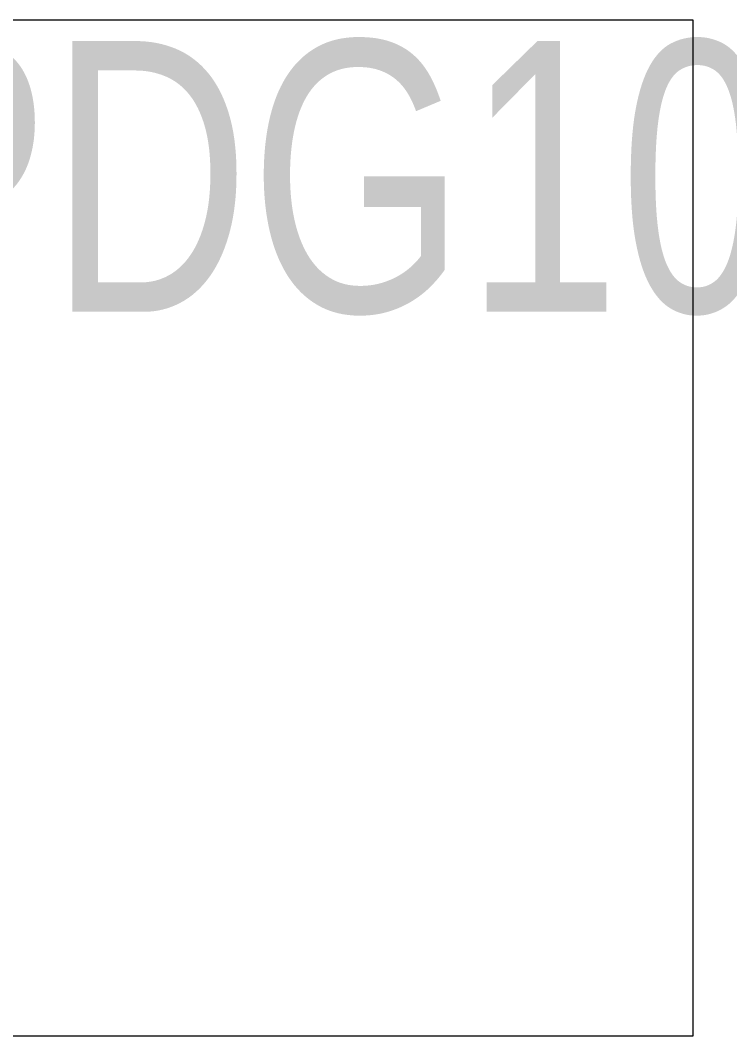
# Model space of a CAD drawing. Header units: millimetres. Extents: x 26027 to 581921, y 7230 to 233891.
# Drawn here: x 474431 to 474956, y 172060 to 172810 of the extents above; entities that cross this region are included whole.
import ezdxf

# ---------------------------------------------------------------- set-up
doc = ezdxf.new("R2010")
doc.units = ezdxf.units.MM
doc.header["$LTSCALE"] = 5
for name, color, linetype, lineweight in [('72_EGR_BASE_TEXT', 7, 'Continuous', 5), ('Medical Equipment and Furniture', 163, 'Continuous', 0), ('NEW Wall', 166, 'Continuous', 5)]:
    doc.layers.add(name, color=color, linetype=linetype, lineweight=lineweight)
doc.styles.add('X3G_ENTITY_2587EA', font='swisscl.ttf', dxfattribs={"height": 200})

# ---------------------------------------------------------------- blocks, each defined once
blk = doc.blocks.new('*X24')
at = {"color": 0}
for p, q in [((13, 1), (13, 1)), ((13, 1), (13, 1)), ((13, 1), (13, 1)), ((13, 1), (13, 1)), ((13, 1), (13, 1)), ((13, 1), (13, 1)), ((13, 1), (13, 1)), ((13, 1), (13, 1)), ((13, 1), (13, 1)), ((13, 1), (13, 1)), ((13, 1), (13, 1)), ((13, 1), (13, 1)), ((13, 1), (13, 1)), ((13, 1), (13, 1)), ((13, 1), (13, 1)), ((13, 1), (14, 1)), ((13, 1), (14, 1)), ((13, 1), (14, 1)), ((13, 1), (13, 1)), ((13, 1), (13, 1)), ((13, 1), (13, 1)), ((13, 1), (13, 1)), ((13, 1), (13, 1)), ((13, 1), (13, 1)), ((13, 1), (13, 1)), ((13, 1), (13, 1)), ((13, 1), (13, 1)), ((13, 1), (13, 1)), ((13, 1), (13, 1)), ((13, 1), (13, 1)), ((13, 1), (13, 1)), ((13, 1), (13, 1)), ((13, 1), (13, 1)), ((13, 1), (13, 1)), ((13, 1), (13, 1)), ((13, 1), (13, 1)), ((13, 1), (13, 1)), ((13, 1), (13, 1)), ((13, 1), (13, 1)), ((13, 1), (13, 1)), ((13, 1), (13, 1)), ((13, 1), (13, 1)), ((13, 1), (13, 1)), ((13, 1), (13, 1)), ((13, 1), (13, 1)), ((13, 1), (13, 1)), ((13, 1), (13, 1)), ((13, 1), (13, 1)), ((13, 1), (13, 1)), ((13, 1), (13, 1)), ((13, 1), (13, 1)), ((13, 1), (13, 1)), ((13, 1), (13, 1)), ((13, 1), (13, 1)), ((13, 1), (13, 1)), ((13, 1), (13, 1)), ((13, 1), (13, 1)), ((13, 1), (13, 1)), ((13, 1), (13, 1)), ((13, 1), (13, 1)), ((13, 1), (13, 1)), ((13, 1), (13, 1)), ((13, 1), (13, 1)), ((13, 1), (13, 1)), ((13, 1), (13, 1)), ((13, 1), (13, 1)), ((13, 1), (13, 1)), ((13, 1), (13, 1)), ((13, 1), (13, 1)), ((13, 1), (13, 1)), ((13, 1), (13, 1)), ((13, 1), (13, 1)), ((13, 1), (13, 1)), ((13, 1), (13, 1)), ((13, 1), (13, 1)), ((13, 1), (13, 1)), ((13, 1), (13, 1)), ((13, 1), (13, 1)), ((13, 1), (13, 1)), ((13, 1), (13, 1)), ((13, 1), (13, 1)), ((13, 1), (13, 1)), ((13, 1), (13, 1)), ((13, 1), (13, 1)), ((13, 1), (13, 1)), ((13, 1), (13, 1)), ((13, 1), (13, 1)), ((13, 1), (13, 1)), ((13, 1), (13, 1)), ((13, 1), (13, 1)), ((13, 1), (13, 1)), ((13, 1), (13, 1)), ((13, 1), (13, 1)), ((13, 1), (13, 1)), ((13, 1), (13, 1)), ((13, 1), (13, 1)), ((13, 1), (13, 1)), ((13, 1), (13, 1)), ((13, 1), (13, 1)), ((13, 1), (13, 1)), ((13, 1), (13, 1)), ((13, 1), (13, 1)), ((13, 1), (13, 1)), ((13, 1), (13, 1)), ((13, 1), (13, 1)), ((13, 1), (13, 1)), ((13, 1), (13, 1)), ((13, 1), (13, 1)), ((13, 1), (13, 1)), ((13, 1), (13, 1)), ((13, 1), (13, 1)), ((13, 1), (13, 1)), ((13, 1), (13, 1)), ((13, 1), (13, 1)), ((13, 1), (13, 1)), ((13, 1), (13, 1)), ((13, 1), (13, 1)), ((13, 1), (13, 1)), ((13, 1), (13, 1)), ((13, 1), (13, 1)), ((13, 1), (13, 1)), ((13, 1), (13, 1)), ((13, 1), (13, 1)), ((13, 1), (14, 1)), ((13, 0), (13, 0)), ((13, 0), (13, 0)), ((13, 0), (13, 0)), ((13, 0), (13, 0)), ((13, 0), (13, 0)), ((13, 0), (13, 0)), ((13, 0), (13, 0)), ((13, 0), (13, 0)), ((13, 0), (13, 0)), ((13, 0), (13, 0)), ((13, 0), (13, 0)), ((13, 0), (13, 0)), ((13, 0), (13, 0)), ((13, 0), (13, 0)), ((13, 0), (13, 0)), ((13, 0), (13, 0)), ((13, 0), (13, 0)), ((13, 0), (13, 0)), ((13, 0), (13, 0)), ((13, 0), (13, 0)), ((13, 0), (13, 0)), ((13, 0), (13, 0)), ((13, 0), (13, 0)), ((13, 0), (13, 0)), ((13, 0), (13, 0)), ((13, 0), (13, 0)), ((13, 0), (13, 0)), ((13, 0), (13, 0)), ((13, 0), (13, 0)), ((13, 0), (13, 0)), ((13, 0), (13, 0)), ((13, 0), (13, 0)), ((13, 0), (13, 0)), ((13, 0), (13, 0)), ((13, 0), (13, 0)), ((13, 0), (13, 0)), ((13, 0), (13, 0)), ((13, 0), (13, 0)), ((13, 0), (13, 0)), ((13, 0), (13, 0)), ((13, 0), (13, 0)), ((13, 0), (13, 0)), ((13, 0), (13, 0)), ((13, 0), (13, 0)), ((13, 0), (13, 0)), ((13, 0), (13, 0)), ((13, 0), (13, 0)), ((13, 0), (13, 0)), ((13, 0), (14, 0)), ((13, 0), (14, 0)), ((13, 0), (13, 0)), ((13, 0), (14, 0)), ((14, 1), (14, 1)), ((14, 1), (14, 1)), ((14, 1), (14, 1)), ((14, 1), (14, 1)), ((14, 1), (14, 1)), ((14, 1), (14, 1)), ((14, 1), (14, 1)), ((14, 1), (14, 1)), ((14, 1), (14, 1)), ((14, 1), (14, 1)), ((14, 1), (14, 1)), ((14, 1), (14, 1)), ((14, 1), (14, 1)), ((14, 1), (14, 1)), ((14, 1), (14, 1)), ((14, 1), (14, 1)), ((14, 1), (14, 1)), ((14, 1), (14, 1)), ((14, 1), (14, 1)), ((14, 1), (14, 1)), ((14, 1), (14, 1)), ((14, 1), (14, 1)), ((14, 1), (14, 1)), ((14, 1), (14, 1)), ((14, 1), (14, 1)), ((14, 1), (14, 1)), ((14, 1), (14, 1)), ((14, 1), (14, 1)), ((14, 1), (14, 1)), ((14, 1), (14, 1)), ((14, 1), (14, 1)), ((14, 1), (14, 1)), ((14, 1), (14, 1)), ((14, 1), (14, 1)), ((14, 1), (14, 1)), ((14, 1), (14, 1)), ((14, 1), (14, 1)), ((14, 1), (14, 1)), ((14, 1), (14, 1)), ((14, 1), (14, 1)), ((14, 1), (14, 1)), ((14, 1), (14, 1)), ((14, 1), (14, 1)), ((14, 1), (14, 1)), ((14, 1), (14, 1)), ((14, 1), (14, 1)), ((14, 1), (14, 1)), ((14, 1), (14, 1)), ((14, 1), (14, 1)), ((14, 1), (14, 1)), ((14, 1), (14, 1)), ((14, 1), (14, 1)), ((14, 1), (14, 1)), ((14, 1), (14, 1)), ((14, 1), (14, 1)), ((14, 1), (14, 1)), ((14, 1), (14, 1)), ((14, 1), (14, 1)), ((14, 1), (14, 1)), ((14, 1), (14, 1)), ((14, 1), (14, 1)), ((14, 1), (14, 1)), ((14, 1), (14, 1)), ((14, 1), (14, 1)), ((14, 1), (14, 1)), ((14, 1), (14, 1)), ((14, 1), (14, 1)), ((14, 1), (14, 1)), ((14, 1), (14, 1)), ((14, 1), (14, 1)), ((14, 1), (14, 1)), ((14, 1), (14, 1)), ((14, 1), (14, 1)), ((14, 1), (14, 1)), ((14, 1), (14, 1)), ((14, 1), (14, 1)), ((14, 1), (14, 1)), ((14, 1), (14, 1)), ((14, 1), (14, 1)), ((14, 1), (14, 1)), ((14, 1), (14, 1)), ((14, 1), (14, 1)), ((14, 1), (14, 1)), ((14, 1), (14, 1)), ((14, 1), (14, 1)), ((14, 1), (14, 1)), ((14, 1), (14, 1)), ((14, 1), (14, 1)), ((14, 1), (14, 1)), ((14, 1), (14, 1)), ((14, 1), (14, 1)), ((14, 1), (14, 1)), ((14, 1), (14, 1)), ((14, 1), (14, 1)), ((14, 0), (14, 0)), ((14, 0), (14, 0)), ((14, 0), (14, 0)), ((14, 0), (14, 0)), ((14, 0), (14, 0)), ((14, 0), (14, 0)), ((14, 0), (14, 0)), ((14, 0), (14, 0)), ((14, 0), (14, 0)), ((14, 0), (14, 0)), ((14, 0), (14, 0)), ((14, 0), (14, 0)), ((14, 0), (14, 0)), ((14, 0), (14, 0)), ((14, 0), (14, 0)), ((14, 0), (14, 0)), ((14, 0), (14, 0)), ((14, 0), (14, 0)), ((14, 0), (14, 0)), ((14, 0), (14, 0)), ((14, 0), (14, 0)), ((14, 0), (14, 0)), ((14, 0), (14, 0)), ((14, 0), (14, 0)), ((14, 0), (14, 0)), ((14, 0), (14, 0)), ((14, 0), (14, 0)), ((14, 0), (14, 0)), ((14, 0), (14, 0)), ((14, 0), (14, 0)), ((14, 0), (14, 0)), ((14, 0), (14, 0)), ((14, 0), (14, 0)), ((14, 0), (14, 0)), ((14, 0), (14, 0)), ((14, 0), (14, 0)), ((14, 0), (14, 0)), ((14, 0), (14, 0)), ((14, 0), (14, 0)), ((14, 0), (14, 0)), ((14, 0), (14, 0)), ((14, 0), (14, 0)), ((14, 0), (14, 0)), ((14, 0), (14, 0)), ((14, 0), (14, 0)), ((14, 0), (14, 0)), ((14, 0), (14, 0)), ((14, 0), (14, 0)), ((13, 0), (13, 0)), ((13, 0), (14, 0)), ((13, 0), (13, 0)), ((13, 0), (14, 0)), ((13, 0), (13, 0)), ((13, 0), (14, 0)), ((13, 0), (13, 0)), ((13, 0), (13, 0)), ((13, 0), (13, 0)), ((13, 0), (13, 0)), ((13, 0), (14, 0)), ((13, 0), (13, 0)), ((13, 0), (14, 0)), ((13, 0), (13, 0)), ((13, 0), (14, 0)), ((13, 0), (13, 0)), ((13, 0), (14, 0)), ((13, 0), (13, 0)), ((13, 0), (14, 0)), ((13, 0), (13, 0)), ((13, 0), (14, 0)), ((13, 0), (13, 0)), ((13, 0), (14, 0)), ((13, 0), (13, 0)), ((13, 0), (13, 0)), ((13, 0), (13, 0)), ((13, 0), (14, 0)), ((13, 0), (13, 0)), ((13, 0), (14, 0)), ((13, 0), (13, 0)), ((13, 0), (14, 0)), ((13, 0), (13, 0)), ((13, 0), (14, 0)), ((13, 0), (13, 0)), ((13, 0), (13, 0)), ((13, 0), (13, 0)), ((13, 0), (13, 0)), ((13, 0), (13, 0)), ((13, 0), (13, 0)), ((13, 0), (13, 0)), ((13, 0), (13, 0)), ((13, 0), (13, 0)), ((13, 0), (13, 0)), ((13, 0), (13, 0)), ((13, 0), (13, 0)), ((13, 0), (13, 0)), ((13, 0), (13, 0)), ((13, 0), (13, 0)), ((13, 0), (13, 0)), ((13, 0), (13, 0)), ((13, 0), (13, 0)), ((13, 0), (13, 0)), ((13, 0), (13, 0)), ((13, 0), (13, 0)), ((13, 0), (13, 0)), ((13, 0), (13, 0)), ((13, 0), (13, 0)), ((13, 0), (13, 0)), ((13, 0), (13, 0)), ((13, 0), (13, 0)), ((13, 0), (13, 0)), ((13, 0), (13, 0)), ((13, 0), (13, 0)), ((13, 0), (13, 0)), ((13, -1), (13, -1)), ((13, -1), (13, -1)), ((13, -1), (13, -1)), ((13, -1), (13, -1)), ((13, -1), (13, -1)), ((13, -1), (14, -1)), ((13, -1), (13, -1)), ((14, 0), (14, 0)), ((14, 0), (14, 0)), ((14, 0), (14, 0)), ((14, 0), (14, 0)), ((14, 0), (14, 0)), ((14, 0), (14, 0)), ((14, 0), (14, 0)), ((14, 0), (14, 0)), ((14, 0), (14, 0)), ((14, 0), (14, 0)), ((14, 0), (14, 0)), ((14, 0), (14, 0)), ((14, 0), (14, 0)), ((14, 0), (14, 0)), ((14, 0), (14, 0)), ((13, 0), (14, 0)), ((14, 0), (14, 0)), ((14, 0), (14, 0)), ((14, 0), (14, 0)), ((14, 0), (14, 0)), ((14, 0), (14, 0)), ((14, 0), (14, 0)), ((14, 0), (14, 0)), ((14, 0), (14, 0)), ((14, 0), (14, 0)), ((14, 0), (14, 0)), ((14, 0), (14, 0)), ((14, 0), (14, 0)), ((14, 0), (14, 0)), ((14, 0), (14, 0)), ((14, 0), (14, 0)), ((14, 0), (14, 0)), ((14, 0), (14, 0)), ((14, 0), (14, 0)), ((14, 0), (14, 0)), ((14, 0), (14, 0)), ((14, 0), (14, 0)), ((14, 0), (14, 0)), ((14, 0), (14, 0)), ((14, 0), (14, 0)), ((14, 0), (14, 0)), ((14, 0), (14, 0)), ((14, 0), (14, 0)), ((14, 0), (14, 0)), ((14, 0), (14, 0)), ((14, 0), (14, 0)), ((14, 0), (14, 0)), ((14, 0), (14, 0)), ((14, 0), (14, 0)), ((14, 0), (14, 0)), ((14, -1), (14, -1)), ((14, -1), (14, -1)), ((14, -1), (14, -1)), ((14, -1), (14, -1)), ((14, -1), (14, -1))]:
    blk.add_line(p, q, dxfattribs=at)
blk = doc.blocks.new('*X23')
at = {"color": 0}
for p, q in [((5, 3), (5, 3)), ((5, 3), (5, 3)), ((5, 3), (5, 3)), ((5, 3), (5, 3)), ((5, 3), (5, 3)), ((5, 3), (5, 3)), ((5, 3), (5, 3)), ((5, 3), (5, 3)), ((5, 3), (5, 3)), ((5, 3), (5, 3)), ((5, 3), (5, 3)), ((5, 3), (5, 3)), ((5, 3), (5, 3)), ((5, 3), (5, 3)), ((5, 3), (5, 3)), ((5, 3), (5, 3)), ((5, 3), (5, 3)), ((5, 3), (5, 3)), ((5, 3), (5, 3)), ((5, 3), (5, 3)), ((5, 3), (5, 3)), ((5, 3), (5, 3)), ((5, 3), (5, 3)), ((5, 3), (5, 3)), ((5, 3), (5, 3)), ((5, 3), (5, 3)), ((5, 3), (5, 3)), ((5, 3), (5, 3)), ((5, 3), (5, 3)), ((5, 3), (5, 3)), ((5, 3), (5, 3)), ((5, 3), (5, 3)), ((5, 3), (5, 3)), ((5, 3), (5, 3)), ((5, 3), (5, 3)), ((5, 3), (5, 3)), ((5, 3), (5, 3)), ((5, 3), (5, 3)), ((5, 3), (5, 3)), ((5, 3), (5, 3)), ((5, 3), (5, 3)), ((5, 3), (5, 3)), ((5, 3), (5, 3)), ((5, 3), (5, 3)), ((5, 3), (5, 3)), ((5, 3), (5, 3)), ((5, 3), (5, 3)), ((5, 3), (5, 3)), ((5, 3), (5, 3)), ((5, 3), (5, 3)), ((5, 3), (5, 3)), ((5, 3), (5, 3)), ((5, 3), (5, 3)), ((5, 3), (5, 3)), ((5, 3), (5, 3)), ((5, 3), (5, 3)), ((5, 3), (5, 3)), ((5, 3), (5, 3)), ((5, 3), (5, 3)), ((5, 3), (5, 3)), ((5, 3), (5, 3)), ((5, 3), (5, 3)), ((5, 3), (5, 3)), ((5, 3), (5, 3)), ((5, 3), (5, 3)), ((5, 3), (5, 3)), ((6, 3), (5, 3)), ((5, 3), (5, 3)), ((6, 3), (5, 3)), ((5, 3), (5, 3)), ((6, 3), (5, 3)), ((5, 3), (5, 3)), ((6, 3), (5, 3)), ((5, 3), (5, 3)), ((5, 3), (5, 3)), ((5, 3), (5, 3)), ((5, 3), (5, 3)), ((5, 3), (5, 3)), ((5, 3), (5, 3)), ((5, 3), (5, 3)), ((5, 3), (5, 3)), ((5, 3), (5, 3)), ((5, 3), (5, 3)), ((5, 3), (5, 3)), ((5, 3), (5, 3)), ((5, 3), (5, 3)), ((5, 3), (5, 3)), ((5, 3), (5, 3)), ((5, 3), (5, 3)), ((5, 3), (5, 3)), ((5, 3), (5, 3)), ((5, 3), (5, 3)), ((5, 3), (5, 3)), ((5, 3), (5, 3)), ((5, 3), (5, 3)), ((5, 3), (5, 3)), ((6, 3), (6, 3)), ((6, 3), (6, 3)), ((6, 3), (6, 3)), ((6, 3), (6, 3)), ((6, 3), (6, 3)), ((6, 3), (6, 3)), ((6, 3), (6, 3)), ((6, 3), (6, 3)), ((6, 3), (6, 3)), ((6, 3), (6, 3)), ((6, 3), (6, 3)), ((6, 3), (6, 3)), ((6, 3), (6, 3)), ((6, 3), (6, 3)), ((6, 3), (6, 3)), ((6, 3), (6, 3)), ((6, 3), (6, 3)), ((6, 3), (6, 3)), ((6, 3), (6, 3)), ((6, 3), (6, 3)), ((6, 3), (6, 3)), ((6, 3), (6, 3)), ((6, 3), (6, 3)), ((6, 3), (6, 3)), ((6, 3), (6, 3)), ((6, 3), (6, 3)), ((6, 3), (6, 3)), ((6, 3), (6, 3)), ((6, 3), (6, 3)), ((6, 3), (6, 3)), ((6, 3), (6, 3)), ((6, 3), (6, 3)), ((6, 3), (6, 3)), ((6, 3), (6, 3)), ((6, 3), (6, 3)), ((6, 3), (6, 3)), ((6, 3), (6, 3)), ((6, 3), (6, 3)), ((6, 3), (6, 3)), ((6, 3), (6, 3)), ((6, 3), (6, 3)), ((6, 3), (6, 3)), ((6, 3), (6, 3)), ((6, 3), (6, 3)), ((6, 3), (6, 3)), ((6, 3), (6, 3)), ((6, 3), (6, 3)), ((6, 3), (6, 3)), ((6, 3), (6, 3)), ((6, 3), (6, 3)), ((6, 3), (6, 3)), ((6, 3), (6, 3)), ((6, 3), (6, 3)), ((6, 3), (6, 3)), ((6, 3), (6, 3)), ((6, 3), (6, 3)), ((6, 3), (6, 3)), ((6, 3), (6, 3)), ((6, 3), (6, 3)), ((6, 3), (6, 3)), ((6, 3), (6, 3)), ((6, 3), (6, 3)), ((6, 3), (6, 3)), ((6, 3), (6, 3)), ((6, 3), (6, 3)), ((6, 3), (6, 3)), ((6, 3), (6, 3)), ((6, 3), (6, 3)), ((6, 3), (6, 3)), ((6, 3), (6, 3)), ((6, 3), (6, 3)), ((6, 3), (6, 3)), ((6, 3), (6, 3)), ((6, 3), (6, 3)), ((6, 3), (6, 3)), ((6, 3), (6, 3)), ((6, 3), (6, 3)), ((6, 3), (6, 3)), ((6, 3), (6, 3)), ((6, 3), (6, 3)), ((6, 3), (6, 3)), ((6, 3), (6, 3)), ((6, 3), (6, 3)), ((6, 3), (6, 3)), ((6, 3), (6, 3)), ((6, 3), (6, 3)), ((6, 3), (6, 3)), ((6, 3), (6, 3)), ((6, 3), (6, 3)), ((6, 3), (6, 3)), ((6, 3), (6, 3)), ((6, 3), (6, 3)), ((6, 3), (6, 3)), ((6, 3), (6, 3)), ((6, 3), (6, 3)), ((6, 3), (6, 3)), ((6, 3), (6, 3)), ((6, 3), (6, 3)), ((6, 3), (6, 3)), ((6, 3), (6, 3)), ((6, 3), (6, 3)), ((6, 3), (6, 3)), ((6, 3), (6, 3)), ((6, 3), (6, 3)), ((6, 3), (6, 3)), ((6, 3), (6, 3)), ((6, 3), (6, 3)), ((6, 3), (6, 3)), ((6, 3), (6, 3)), ((6, 3), (6, 3)), ((6, 3), (6, 3)), ((6, 3), (6, 3)), ((6, 3), (6, 3)), ((6, 3), (6, 3)), ((6, 3), (6, 3)), ((6, 3), (6, 3)), ((6, 3), (6, 3)), ((6, 3), (6, 3)), ((6, 3), (6, 3)), ((6, 3), (6, 3)), ((6, 3), (6, 3)), ((6, 3), (6, 3)), ((6, 3), (6, 3)), ((6, 3), (6, 3)), ((6, 3), (6, 3)), ((6, 3), (6, 3)), ((6, 3), (6, 3)), ((6, 3), (6, 3)), ((6, 3), (6, 3)), ((6, 3), (6, 3)), ((6, 3), (6, 3)), ((6, 3), (6, 3)), ((6, 3), (6, 3)), ((6, 3), (6, 3)), ((6, 3), (6, 3)), ((6, 3), (6, 3)), ((6, 3), (6, 3)), ((6, 3), (6, 3)), ((6, 3), (6, 3)), ((6, 3), (6, 3)), ((6, 3), (6, 3)), ((6, 3), (6, 3)), ((6, 3), (6, 3)), ((6, 3), (6, 3)), ((6, 3), (6, 3)), ((6, 3), (6, 3)), ((6, 3), (6, 3)), ((6, 3), (6, 3)), ((6, 3), (6, 3)), ((6, 3), (6, 3)), ((6, 3), (6, 3)), ((6, 3), (6, 3)), ((6, 3), (6, 3)), ((6, 3), (6, 3)), ((6, 3), (6, 3)), ((6, 3), (6, 3)), ((6, 3), (6, 3)), ((6, 3), (6, 3)), ((6, 3), (6, 3)), ((6, 3), (6, 3)), ((6, 3), (6, 3)), ((6, 3), (6, 3)), ((6, 3), (6, 3)), ((6, 3), (6, 3)), ((6, 3), (6, 3)), ((6, 3), (6, 3)), ((6, 3), (6, 3)), ((6, 3), (6, 3)), ((6, 3), (6, 3)), ((6, 3), (6, 3)), ((6, 3), (6, 3)), ((6, 3), (6, 3)), ((6, 3), (6, 3)), ((6, 3), (6, 3)), ((6, 3), (6, 3)), ((6, 3), (6, 3)), ((6, 3), (6, 3)), ((6, 3), (6, 3)), ((6, 3), (6, 3)), ((6, 3), (6, 3)), ((6, 3), (6, 3)), ((6, 3), (6, 3)), ((6, 3), (6, 3)), ((6, 3), (6, 3)), ((6, 3), (6, 3)), ((6, 3), (6, 3)), ((6, 3), (6, 3)), ((6, 3), (6, 3)), ((6, 3), (6, 3)), ((6, 3), (6, 3)), ((6, 3), (6, 3)), ((6, 3), (6, 3)), ((6, 3), (6, 3)), ((6, 3), (6, 3)), ((6, 3), (6, 3)), ((6, 3), (6, 3)), ((6, 3), (6, 3)), ((6, 3), (6, 3)), ((6, 3), (6, 3)), ((6, 3), (6, 3)), ((6, 3), (6, 3)), ((6, 3), (6, 3)), ((6, 3), (6, 3)), ((6, 3), (6, 3)), ((6, 3), (5, 3)), ((6, 3), (5, 3)), ((6, 3), (5, 3)), ((6, 3), (5, 3)), ((6, 3), (5, 3)), ((6, 3), (6, 3)), ((6, 3), (6, 3)), ((6, 3), (6, 3)), ((6, 3), (6, 3)), ((6, 3), (6, 3)), ((6, 3), (6, 3)), ((6, 3), (6, 3)), ((6, 3), (6, 3)), ((6, 3), (6, 3)), ((6, 3), (6, 3)), ((6, 3), (6, 3)), ((6, 3), (6, 3)), ((6, 3), (6, 3)), ((6, 3), (6, 3)), ((6, 3), (6, 3)), ((6, 3), (6, 3)), ((6, 3), (6, 3)), ((6, 3), (6, 3)), ((6, 3), (6, 3)), ((6, 3), (6, 3)), ((6, 3), (6, 3)), ((6, 3), (6, 3)), ((6, 3), (6, 3)), ((6, 3), (6, 3)), ((6, 3), (6, 3)), ((6, 3), (6, 3)), ((6, 3), (6, 3)), ((6, 3), (6, 3)), ((6, 3), (6, 3)), ((6, 3), (6, 3)), ((6, 3), (6, 3)), ((6, 3), (6, 3)), ((6, 3), (6, 3)), ((6, 3), (6, 3)), ((6, 3), (6, 3)), ((6, 3), (6, 3)), ((6, 3), (6, 3)), ((6, 3), (6, 3)), ((6, 3), (6, 3)), ((6, 3), (6, 3)), ((6, 3), (6, 3)), ((6, 3), (6, 3)), ((6, 3), (6, 3)), ((6, 3), (6, 3)), ((6, 3), (6, 3)), ((6, 3), (6, 3)), ((6, 3), (6, 3)), ((6, 3), (6, 3)), ((6, 3), (6, 3)), ((6, 3), (6, 3)), ((6, 3), (6, 3)), ((6, 3), (6, 3)), ((6, 3), (6, 3)), ((6, 3), (6, 3)), ((6, 3), (6, 3)), ((6, 3), (6, 3)), ((6, 3), (6, 3)), ((6, 3), (6, 3)), ((6, 3), (6, 3)), ((6, 3), (6, 3)), ((6, 3), (6, 3)), ((6, 3), (6, 3)), ((6, 3), (6, 3)), ((6, 3), (6, 3)), ((6, 3), (6, 3)), ((6, 3), (6, 3)), ((6, 3), (6, 3)), ((6, 3), (6, 3)), ((6, 3), (6, 3)), ((6, 3), (6, 3)), ((6, 3), (6, 3)), ((6, 3), (6, 3)), ((6, 3), (6, 3)), ((6, 3), (6, 3)), ((6, 3), (6, 3)), ((6, 3), (6, 3)), ((6, 3), (6, 3)), ((6, 3), (6, 3)), ((6, 3), (6, 3)), ((6, 3), (6, 3)), ((6, 3), (6, 3)), ((6, 3), (6, 3)), ((6, 3), (6, 3)), ((6, 3), (6, 3)), ((6, 3), (6, 3)), ((6, 3), (6, 3)), ((6, 3), (6, 3)), ((6, 3), (6, 3)), ((6, 3), (6, 3)), ((6, 3), (6, 3)), ((6, 3), (6, 3)), ((6, 3), (6, 3)), ((6, 3), (6, 3)), ((6, 3), (6, 3)), ((6, 3), (6, 3)), ((6, 3), (6, 3)), ((6, 3), (6, 3)), ((6, 3), (6, 3)), ((6, 3), (6, 3)), ((6, 3), (6, 3)), ((6, 3), (6, 3)), ((6, 3), (6, 3)), ((6, 3), (6, 3)), ((6, 3), (6, 3)), ((6, 3), (6, 3)), ((6, 3), (6, 3)), ((6, 3), (6, 3)), ((6, 3), (6, 3)), ((6, 3), (6, 3)), ((6, 3), (6, 3)), ((6, 3), (6, 3)), ((6, 3), (6, 3)), ((6, 3), (6, 3)), ((6, 3), (6, 3)), ((6, 3), (6, 3)), ((6, 3), (6, 3)), ((6, 3), (6, 3)), ((6, 3), (6, 3)), ((6, 3), (6, 3)), ((6, 3), (6, 3)), ((6, 3), (6, 3)), ((6, 3), (6, 3)), ((6, 3), (6, 3)), ((6, 3), (6, 3)), ((6, 3), (6, 3)), ((6, 3), (6, 3)), ((6, 3), (6, 3)), ((6, 3), (6, 3)), ((6, 3), (6, 3)), ((6, 3), (6, 3)), ((6, 3), (6, 3)), ((6, 3), (6, 3)), ((6, 3), (6, 3)), ((6, 3), (6, 3)), ((6, 3), (6, 3)), ((6, 3), (6, 3)), ((6, 3), (6, 3)), ((6, 3), (6, 3)), ((6, 3), (6, 3)), ((6, 3), (6, 3)), ((6, 3), (6, 3)), ((6, 3), (6, 3)), ((6, 3), (6, 3)), ((6, 3), (6, 3)), ((6, 3), (6, 3)), ((6, 3), (6, 3)), ((6, 3), (6, 3)), ((6, 3), (6, 3)), ((6, 3), (6, 3)), ((6, 3), (6, 3)), ((6, 3), (6, 3)), ((6, 3), (6, 3)), ((6, 3), (6, 3)), ((6, 3), (6, 3)), ((6, 3), (6, 3)), ((6, 3), (6, 3)), ((6, 3), (6, 3)), ((6, 3), (6, 3)), ((6, 3), (6, 3)), ((6, 3), (6, 3)), ((6, 3), (6, 3)), ((6, 3), (6, 3)), ((6, 3), (6, 3)), ((6, 3), (6, 3)), ((6, 3), (6, 3)), ((6, 3), (6, 3)), ((6, 3), (6, 3)), ((6, 3), (6, 3)), ((6, 3), (6, 3)), ((6, 3), (6, 3)), ((6, 3), (6, 3)), ((6, 3), (6, 3)), ((6, 3), (6, 3)), ((6, 3), (6, 3)), ((6, 3), (6, 3)), ((6, 3), (6, 3)), ((6, 3), (6, 3)), ((6, 3), (6, 3)), ((6, 3), (6, 3)), ((6, 3), (6, 3)), ((6, 3), (6, 3)), ((6, 3), (6, 3)), ((6, 3), (6, 3)), ((6, 3), (6, 3)), ((6, 3), (6, 3)), ((6, 3), (6, 3)), ((6, 3), (6, 3)), ((6, 3), (6, 3)), ((6, 3), (6, 3)), ((6, 3), (6, 3)), ((6, 3), (6, 3)), ((6, 3), (6, 3)), ((6, 3), (6, 3)), ((6, 3), (6, 3)), ((6, 3), (6, 3)), ((6, 3), (6, 3)), ((6, 3), (6, 3)), ((6, 3), (6, 3)), ((6, 3), (6, 3)), ((6, 3), (6, 3)), ((6, 3), (6, 3)), ((6, 3), (6, 3)), ((6, 3), (6, 3)), ((6, 3), (6, 3)), ((6, 3), (6, 3)), ((6, 3), (6, 3)), ((6, 3), (6, 3)), ((6, 3), (6, 3)), ((6, 3), (6, 3)), ((6, 3), (6, 3)), ((6, 3), (6, 3)), ((6, 3), (6, 3)), ((6, 3), (6, 3)), ((6, 3), (6, 3)), ((6, 3), (6, 3)), ((6, 3), (6, 3)), ((6, 3), (6, 3)), ((6, 3), (6, 3)), ((6, 3), (6, 3)), ((6, 3), (6, 3)), ((6, 3), (6, 3)), ((6, 3), (6, 3)), ((6, 3), (6, 3)), ((6, 3), (6, 3)), ((6, 3), (6, 3)), ((6, 3), (6, 3)), ((6, 3), (6, 3)), ((6, 3), (6, 3)), ((6, 3), (6, 3)), ((6, 3), (6, 3)), ((6, 3), (6, 3)), ((6, 3), (6, 3)), ((6, 3), (6, 3)), ((6, 3), (6, 3)), ((6, 3), (6, 3)), ((6, 3), (6, 3)), ((6, 3), (6, 3)), ((6, 3), (6, 3)), ((6, 3), (6, 3)), ((6, 3), (6, 3)), ((6, 3), (6, 3)), ((6, 3), (6, 3)), ((6, 3), (6, 3)), ((6, 3), (6, 3)), ((6, 3), (6, 3)), ((6, 3), (6, 3)), ((6, 3), (6, 3)), ((6, 3), (6, 3)), ((6, 3), (6, 3)), ((6, 3), (6, 3)), ((6, 3), (6, 3)), ((6, 3), (6, 3)), ((6, 3), (6, 3)), ((6, 3), (6, 3)), ((6, 3), (6, 3)), ((6, 3), (6, 3)), ((6, 3), (6, 3)), ((6, 3), (6, 3)), ((6, 3), (6, 3)), ((6, 3), (6, 3)), ((6, 3), (6, 3)), ((6, 3), (6, 3)), ((6, 3), (6, 3)), ((6, 3), (6, 3)), ((6, 3), (6, 3)), ((6, 3), (6, 3)), ((6, 3), (6, 3)), ((6, 3), (6, 3)), ((6, 3), (6, 3)), ((6, 3), (6, 3)), ((6, 3), (6, 3)), ((6, 3), (6, 3)), ((6, 3), (6, 3)), ((6, 3), (6, 3)), ((6, 3), (6, 3)), ((6, 3), (6, 3)), ((6, 3), (6, 3)), ((6, 3), (6, 3)), ((6, 3), (6, 3)), ((6, 3), (6, 3)), ((6, 3), (6, 3)), ((6, 3), (6, 3)), ((6, 3), (6, 3)), ((6, 3), (6, 3)), ((6, 3), (6, 3)), ((6, 3), (6, 3)), ((6, 3), (6, 3)), ((6, 3), (6, 3)), ((6, 3), (6, 3)), ((6, 3), (6, 3)), ((6, 3), (6, 3)), ((6, 3), (6, 3)), ((6, 3), (6, 3)), ((6, 3), (6, 3)), ((6, 3), (6, 3)), ((6, 3), (6, 3)), ((6, 3), (6, 3)), ((6, 3), (6, 3)), ((6, 3), (6, 3)), ((6, 3), (6, 3)), ((6, 3), (6, 3)), ((6, 3), (6, 3)), ((6, 3), (6, 3)), ((6, 3), (6, 3)), ((6, 3), (6, 3)), ((6, 3), (6, 3)), ((6, 3), (6, 3)), ((6, 3), (6, 3)), ((6, 3), (6, 3)), ((6, 3), (6, 3)), ((6, 3), (6, 3)), ((6, 3), (6, 3)), ((6, 3), (6, 3)), ((6, 3), (6, 3)), ((6, 3), (6, 3)), ((6, 3), (6, 3)), ((6, 3), (6, 3))]:
    blk.add_line(p, q, dxfattribs=at)
blk = doc.blocks.new('GF21043-P')
at = {"color": 0}
for p, q in [((0.8, 0.75), (-0.8, 0.75)), ((0.8, 0), (0.8, 0.75)), ((-0.8, 0), (0.8, 0))]:
    blk.add_line(p, q, dxfattribs=at)
for points in [[(0.8, 0.75), (0.8, 0.75), (0.8, 0.75), (0.8, 0.75), (0.8, 0.75), (0.8, 0.75), (0.8, 0.75), (0.8, 0.75), (0.8, 0.75), (0.8, 0.75), (0.8, 0.75), (0.8, 0.75), (0.8, 0.75), (0.8, 0.75), (0.8, 0.75), (0.8, 0.75), (0.8, 0.75), (0.8, 0.75), (0.8, 0.75), (0.8, 0.75), (0.8, 0.75), (0.8, 0.75), (0.8, 0.75), (0.8, 0.75), (0.8, 0.75), (0.8, 0.75), (0.8, 0.75), (0.8, 0.75), (0.8, 0.75), (0.8, 0.75), (0.8, 0.75), (0.8, 0.75), (0.8, 0.75), (0.8, 0.75), (0.8, 0.75), (0.8, 0.75), (0.8, 0.75), (0.8, 0.75), (0.8, 0.75), (0.8, 0.75), (0.8, 0.75), (0.8, 0.75), (0.8, 0.75), (0.8, 0.75), (0.8, 0.75), (0.8, 0.75), (0.8, 0.75), (0.8, 0.75), (0.8, 0.75), (0.8, 0.75), (0.8, 0.75), (0.8, 0.75), (0.8, 0.75), (0.8, 0.75), (0.8, 0.75), (0.8, 0.75), (0.8, 0.75), (0.8, 0.75), (0.8, 0.75), (0.8, 0.75), (0.8, 0.75), (0.8, 0.75), (0.8, 0.75), (0.8, 0.75), (0.8, 0.75), (0.8, 0.75), (0.8, 0.75), (0.8, 0.75), (0.8, 0.75), (0.8, 0.75), (0.8, 0.75), (0.8, 0.75), (0.8, 0.75), (0.8, 0.75), (0.8, 0.75), (0.8, 0.75), (0.8, 0.75), (0.8, 0.75), (0.8, 0.75), (0.8, 0.75), (0.8, 0.75), (0.8, 0.75), (0.8, 0.75), (0.8, 0.75), (0.8, 0.75), (0.8, 0.75), (0.8, 0.75), (0.8, 0.75), (0.8, 0.75), (0.8, 0.75), (0.8, 0.75), (0.8, 0.75), (0.8, 0.75), (0.8, 0.75), (0.8, 0.75), (0.8, 0.75), (0.8, 0.75), (0.8, 0.75), (0.8, 0.75), (0.8, 0.75), (0.8, 0.75), (0.8, 0.75), (0.8, 0.75), (0.8, 0.75), (0.8, 0.75), (0.8, 0.75), (0.8, 0.75), (0.8, 0.75), (0.8, 0.75), (0.8, 0.75), (0.8, 0.75), (0.8, 0.75), (0.8, 0.75), (0.8, 0.75), (0.8, 0.75), (0.8, 0.75), (0.8, 0.75), (0.8, 0.75), (0.8, 0.75), (0.8, 0.75), (0.8, 0.75), (0.8, 0.75), (0.8, 0.75), (0.8, 0.75), (0.8, 0.75), (0.8, 0.75), (0.8, 0.75), (0.8, 0.75), (0.8, 0.75), (0.8, 0.75), (0.8, 0.75), (0.8, 0.75), (0.8, 0.75), (0.8, 0.75), (0.8, 0.75), (0.8, 0.75), (0.8, 0.75), (0.8, 0.75), (0.8, 0.75), (0.8, 0.75), (0.8, 0.75), (0.8, 0.75), (0.8, 0.75), (0.8, 0.75), (0.8, 0.75), (0.8, 0.75), (0.8, 0.75), (0.8, 0.75), (0.8, 0.75), (0.8, 0.75), (0.8, 0.75), (0.8, 0.75), (0.8, 0.75), (0.8, 0.75), (0.8, 0.75), (0.8, 0.75), (0.8, 0.75), (0.8, 0.75), (0.8, 0.75), (0.8, 0.75), (0.8, 0.75), (0.8, 0.75), (0.8, 0.75), (0.8, 0.75), (0.8, 0.75), (0.8, 0.75), (0.8, 0.75), (0.8, 0.75), (0.8, 0.75), (0.8, 0.75), (0.8, 0.75), (0.8, 0.75), (0.8, 0.75), (0.8, 0.75), (0.8, 0.75), (0.8, 0.75), (0.8, 0.75), (0.8, 0.75), (0.8, 0.75), (0.8, 0.75), (0.8, 0.75), (0.8, 0.75), (0.8, 0.75), (0.8, 0.75), (0.8, 0.75), (0.8, 0.75), (0.8, 0.75), (0.8, 0.75), (0.8, 0.75), (0.8, 0.75), (0.8, 0.75), (0.8, 0.75), (0.8, 0.75), (0.8, 0.75), (0.8, 0.75), (0.8, 0.75), (0.8, 0.75), (0.8, 0.75), (0.8, 0.75), (0.8, 0.75), (0.8, 0.75), (0.8, 0.75), (0.8, 0.75), (0.8, 0.75), (0.8, 0.75), (0.8, 0.75), (0.8, 0.75), (0.8, 0.75), (0.8, 0.75), (0.8, 0.75), (0.8, 0.75), (0.8, 0.75), (0.8, 0.75), (0.8, 0.75), (0.8, 0.75), (0.8, 0.75), (0.8, 0.75), (0.8, 0.75), (0.8, 0.75), (0.8, 0.75), (0.8, 0.75), (0.8, 0.75), (0.8, 0.75), (0.8, 0.75), (0.8, 0.75), (0.8, 0.75), (0.8, 0.75), (0.8, 0.75), (0.8, 0.75), (0.8, 0.75), (0.8, 0.75), (0.8, 0.75), (0.8, 0.75), (0.8, 0.75), (0.8, 0.75), (0.8, 0.75), (0.8, 0.75), (0.8, 0.75), (0.8, 0.75), (0.8, 0.75), (0.8, 0.75), (0.8, 0.75), (0.8, 0.75), (0.8, 0.75), (0.8, 0.75), (0.8, 0.75), (0.8, 0.75), (0.8, 0.75), (0.8, 0.75), (0.8, 0.75), (0.8, 0.75), (0.8, 0.75), (0.8, 0.75), (0.8, 0.75), (0.8, 0.75), (0.8, 0.75), (0.8, 0.75), (0.8, 0.75), (0.8, 0.75), (0.8, 0.75), (0.8, 0.75), (0.8, 0.75), (0.8, 0.75), (0.8, 0.75), (0.8, 0.75), (0.8, 0.75), (0.8, 0.75), (0.8, 0.75), (0.8, 0.75), (0.8, 0.75), (0.8, 0.75), (0.8, 0.75), (0.8, 0.75), (0.8, 0.75), (0.8, 0.75), (0.8, 0.75), (0.8, 0.75)], [(0.8, 0.75), (0.8, 0.75), (0.8, 0.75), (0.8, 0.75), (0.8, 0.75), (0.8, 0.75), (0.8, 0.75), (0.8, 0.75), (0.8, 0.75), (0.8, 0.75), (0.8, 0.75), (0.8, 0.75), (0.8, 0.75), (0.8, 0.75), (0.8, 0.75), (0.8, 0.75), (0.8, 0.75), (0.8, 0.75), (0.8, 0.75), (0.8, 0.75), (0.8, 0.75), (0.8, 0.75), (0.8, 0.75), (0.8, 0.75), (0.8, 0.75), (0.8, 0.75), (0.8, 0.75), (0.8, 0.75), (0.8, 0.75), (0.8, 0.75), (0.8, 0.75), (0.8, 0.75), (0.8, 0.75), (0.8, 0.75), (0.8, 0.75), (0.8, 0.75), (0.8, 0.75), (0.8, 0.75), (0.8, 0.75), (0.8, 0.75), (0.8, 0.75), (0.8, 0.75), (0.8, 0.75), (0.8, 0.75), (0.8, 0.75), (0.8, 0.75), (0.8, 0.75), (0.8, 0.75), (0.8, 0.75), (0.8, 0.75), (0.8, 0.75), (0.8, 0.75), (0.8, 0.75), (0.8, 0.75), (0.8, 0.75), (0.8, 0.75), (0.8, 0.75), (0.8, 0.75), (0.8, 0.75), (0.8, 0.75), (0.8, 0.75), (0.8, 0.75), (0.8, 0.75), (0.8, 0.75), (0.8, 0.75), (0.8, 0.75), (0.8, 0.75), (0.8, 0.75), (0.8, 0.75), (0.8, 0.75), (0.8, 0.75), (0.8, 0.75), (0.8, 0.75), (0.8, 0.75), (0.8, 0.75), (0.8, 0.75), (0.8, 0.75), (0.8, 0.75), (0.8, 0.75), (0.8, 0.75), (0.8, 0.75), (0.8, 0.75), (0.8, 0.75), (0.8, 0.75), (0.8, 0.75), (0.8, 0.75), (0.8, 0.75), (0.8, 0.75), (0.8, 0.75), (0.8, 0.75), (0.8, 0.75), (0.8, 0.75), (0.8, 0.75), (0.8, 0.75), (0.8, 0.75), (0.8, 0.75), (0.8, 0.75), (0.8, 0.75), (0.8, 0.75), (0.8, 0.75), (0.8, 0.75), (0.8, 0.75), (0.8, 0.75), (0.8, 0.75), (0.8, 0.75), (0.8, 0.75), (0.8, 0.75), (0.8, 0.75), (0.8, 0.75), (0.8, 0.75), (0.8, 0.75), (0.8, 0.75), (0.8, 0.75), (0.8, 0.75), (0.8, 0.75), (0.8, 0.75), (0.8, 0.75), (0.8, 0.75), (0.8, 0.75), (0.8, 0.75), (0.8, 0.75), (0.8, 0.75), (0.8, 0.75), (0.8, 0.75), (0.8, 0.75), (0.8, 0.75), (0.8, 0.75), (0.8, 0.75), (0.8, 0.75), (0.8, 0.75), (0.8, 0.75), (0.8, 0.75), (0.8, 0.75), (0.8, 0.75), (0.8, 0.75), (0.8, 0.75), (0.8, 0.75), (0.8, 0.75), (0.8, 0.75), (0.8, 0.75), (0.8, 0.75), (0.8, 0.75), (0.8, 0.75), (0.8, 0.75), (0.8, 0.75), (0.8, 0.75), (0.8, 0.75), (0.8, 0.75), (0.8, 0.75), (0.8, 0.75), (0.8, 0.75), (0.8, 0.75), (0.8, 0.75), (0.8, 0.75), (0.8, 0.75), (0.8, 0.75), (0.8, 0.75), (0.8, 0.75), (0.8, 0.75), (0.8, 0.75), (0.8, 0.75), (0.8, 0.75), (0.8, 0.75), (0.8, 0.75), (0.8, 0.75), (0.8, 0.75), (0.8, 0.75), (0.8, 0.75), (0.8, 0.75), (0.8, 0.75), (0.8, 0.75), (0.8, 0.75), (0.8, 0.75), (0.8, 0.75), (0.8, 0.75), (0.8, 0.75), (0.8, 0.75), (0.8, 0.75), (0.8, 0.75), (0.8, 0.75), (0.8, 0.75), (0.8, 0.75), (0.8, 0.75), (0.8, 0.75), (0.8, 0.75), (0.8, 0.75), (0.8, 0.75), (0.8, 0.75), (0.8, 0.75), (0.8, 0.75), (0.8, 0.75), (0.8, 0.75), (0.8, 0.75), (0.8, 0.75), (0.8, 0.75), (0.8, 0.75), (0.8, 0.75), (0.8, 0.75), (0.8, 0.75), (0.8, 0.75), (0.8, 0.75), (0.8, 0.75), (0.8, 0.75), (0.8, 0.75), (0.8, 0.75), (0.8, 0.75), (0.8, 0.75), (0.8, 0.75), (0.8, 0.75), (0.8, 0.75), (0.8, 0.75), (0.8, 0.75), (0.8, 0.75), (0.8, 0.75), (0.8, 0.75), (0.8, 0.75), (0.8, 0.75), (0.8, 0.75), (0.8, 0.75)], [(0.8, 0.75), (0.8, 0.75), (0.8, 0.75), (0.8, 0.75), (0.8, 0.75), (0.8, 0.75), (0.8, 0.75), (0.8, 0.75), (0.8, 0.75), (0.8, 0.75), (0.8, 0.75), (0.8, 0.75), (0.8, 0.75), (0.8, 0.75), (0.8, 0.75), (0.8, 0.75), (0.8, 0.75), (0.8, 0.75), (0.8, 0.75), (0.8, 0.75), (0.8, 0.75), (0.8, 0.75), (0.8, 0.75), (0.8, 0.75), (0.8, 0.75), (0.8, 0.75), (0.8, 0.75), (0.8, 0.75), (0.8, 0.75), (0.8, 0.75), (0.8, 0.75), (0.8, 0.75), (0.8, 0.75), (0.8, 0.75), (0.8, 0.75), (0.8, 0.75), (0.8, 0.75), (0.8, 0.75), (0.8, 0.75), (0.8, 0.75), (0.8, 0.75), (0.8, 0.75), (0.8, 0.75), (0.8, 0.75), (0.8, 0.75), (0.8, 0.75), (0.8, 0.75), (0.8, 0.75), (0.8, 0.75), (0.8, 0.75), (0.8, 0.75), (0.8, 0.75), (0.8, 0.75), (0.8, 0.75), (0.8, 0.75), (0.8, 0.75), (0.8, 0.75), (0.8, 0.75), (0.8, 0.75), (0.8, 0.75), (0.8, 0.75), (0.8, 0.75), (0.8, 0.75), (0.8, 0.75), (0.8, 0.75), (0.8, 0.75), (0.8, 0.75), (0.8, 0.75), (0.8, 0.75), (0.8, 0.75), (0.8, 0.75), (0.8, 0.75), (0.8, 0.75), (0.8, 0.75), (0.8, 0.75), (0.8, 0.75), (0.8, 0.75), (0.8, 0.75), (0.8, 0.75), (0.8, 0.75), (0.8, 0.75), (0.8, 0.75), (0.8, 0.75), (0.8, 0.75), (0.8, 0.75), (0.8, 0.75), (0.8, 0.75), (0.8, 0.75), (0.8, 0.75), (0.8, 0.75), (0.8, 0.75), (0.8, 0.75), (0.8, 0.75), (0.8, 0.75), (0.8, 0.75), (0.8, 0.75), (0.8, 0.75), (0.8, 0.75), (0.8, 0.75), (0.8, 0.75), (0.8, 0.75), (0.8, 0.75), (0.8, 0.75), (0.8, 0.75), (0.8, 0.75), (0.8, 0.75), (0.8, 0.75), (0.8, 0.75), (0.8, 0.75), (0.8, 0.75), (0.8, 0.75), (0.8, 0.75), (0.8, 0.75), (0.8, 0.75), (0.8, 0.75), (0.8, 0.75), (0.8, 0.75), (0.8, 0.75), (0.8, 0.75), (0.8, 0.75), (0.8, 0.75), (0.8, 0.75), (0.8, 0.75), (0.8, 0.75), (0.8, 0.75), (0.8, 0.75), (0.8, 0.75), (0.8, 0.75), (0.8, 0.75), (0.8, 0.75), (0.8, 0.75), (0.8, 0.75), (0.8, 0.75), (0.8, 0.75), (0.8, 0.75), (0.8, 0.75), (0.8, 0.75), (0.8, 0.75), (0.8, 0.75), (0.8, 0.75), (0.8, 0.75), (0.8, 0.75), (0.8, 0.75), (0.8, 0.75), (0.8, 0.75), (0.8, 0.75), (0.8, 0.75), (0.8, 0.75), (0.8, 0.75), (0.8, 0.75), (0.8, 0.75), (0.8, 0.75), (0.8, 0.75), (0.8, 0.75), (0.8, 0.75), (0.8, 0.75), (0.8, 0.75), (0.8, 0.75), (0.8, 0.75), (0.8, 0.75), (0.8, 0.75), (0.8, 0.75), (0.8, 0.75), (0.8, 0.75), (0.8, 0.75), (0.8, 0.75), (0.8, 0.75), (0.8, 0.75), (0.8, 0.75), (0.8, 0.75), (0.8, 0.75), (0.8, 0.75), (0.8, 0.75), (0.8, 0.75), (0.8, 0.75), (0.8, 0.75), (0.8, 0.75), (0.8, 0.75), (0.8, 0.75), (0.8, 0.75), (0.8, 0.75), (0.8, 0.75), (0.8, 0.75), (0.8, 0.75), (0.8, 0.75), (0.8, 0.75), (0.8, 0.75), (0.8, 0.75), (0.8, 0.75), (0.8, 0.75), (0.8, 0.75), (0.8, 0.75), (0.8, 0.75), (0.8, 0.75), (0.8, 0.75), (0.8, 0.75), (0.8, 0.75), (0.8, 0.75), (0.8, 0.75), (0.8, 0.75), (0.8, 0.75), (0.8, 0.75), (0.8, 0.75), (0.8, 0.75), (0.8, 0.75), (0.8, 0.75), (0.8, 0.75), (0.8, 0.75), (0.8, 0.75), (0.8, 0.75), (0.8, 0.75), (0.8, 0.75), (0.8, 0.75), (0.8, 0.75)]]:
    blk.add_lwpolyline(points, close=True, dxfattribs=at)
at = {"layer": 'NEW Wall', "color": 0, "linetype": 'Continuous'}
for points in [[(0.8, 0.75), (0.8, 0.75), (0.8, 0.75), (0.8, 0.75), (0.8, 0.75), (0.8, 0.75), (0.8, 0.75), (0.8, 0.75), (0.8, 0.75), (0.8, 0.75)], [(0.8, 0.75), (0.8, 0.75), (0.8, 0.75), (0.8, 0.75), (0.8, 0.75), (0.8, 0.75), (0.8, 0.75), (0.8, 0.75), (0.8, 0.75)], [(0.8, 0.75), (0.8, 0.75), (0.8, 0.75), (0.8, 0.75), (0.8, 0.75), (0.8, 0.75), (0.8, 0.75), (0.8, 0.75), (0.8, 0.75), (0.8, 0.75), (0.8, 0.75), (0.8, 0.75), (0.8, 0.75), (0.8, 0.75), (0.8, 0.75), (0.8, 0.75), (0.8, 0.75), (0.8, 0.75)], [(0.8, 0.75), (0.8, 0.75), (0.8, 0.75), (0.8, 0.75), (0.8, 0.75), (0.8, 0.75), (0.8, 0.75)], [(0.8, 0.75), (0.8, 0.75), (0.8, 0.75), (0.8, 0.75), (0.8, 0.75), (0.8, 0.75), (0.8, 0.75), (0.8, 0.75), (0.8, 0.75), (0.8, 0.75), (0.8, 0.75), (0.8, 0.75), (0.8, 0.75), (0.8, 0.75), (0.8, 0.75)], [(0.8, 0.75), (0.8, 0.75), (0.8, 0.75), (0.8, 0.75), (0.8, 0.75), (0.8, 0.75), (0.8, 0.75), (0.8, 0.75), (0.8, 0.75), (0.8, 0.75)], [(0.8, 0.75), (0.8, 0.75), (0.8, 0.75), (0.8, 0.75), (0.8, 0.75), (0.8, 0.75), (0.8, 0.75), (0.8, 0.75), (0.8, 0.75), (0.8, 0.75), (0.8, 0.75), (0.8, 0.75)], [(0.8, 0.75), (0.8, 0.75), (0.8, 0.75), (0.8, 0.75), (0.8, 0.75), (0.8, 0.75), (0.8, 0.75), (0.8, 0.75), (0.8, 0.75), (0.8, 0.75)], [(0.8, 0.75), (0.8, 0.75), (0.8, 0.75), (0.8, 0.75), (0.8, 0.75), (0.8, 0.75), (0.8, 0.75), (0.8, 0.75), (0.8, 0.75), (0.8, 0.75)], [(0.8, 0.75), (0.8, 0.75), (0.8, 0.75), (0.8, 0.75), (0.8, 0.75), (0.8, 0.75), (0.8, 0.75), (0.8, 0.75)], [(0.8, 0.75), (0.8, 0.75), (0.8, 0.75), (0.8, 0.75), (0.8, 0.75), (0.8, 0.75), (0.8, 0.75), (0.8, 0.75), (0.8, 0.75), (0.8, 0.75), (0.8, 0.75), (0.8, 0.75), (0.8, 0.75), (0.8, 0.75), (0.8, 0.75), (0.8, 0.75), (0.8, 0.75), (0.8, 0.75), (0.8, 0.75), (0.8, 0.75), (0.8, 0.75), (0.8, 0.75), (0.8, 0.75), (0.8, 0.75), (0.8, 0.75), (0.8, 0.75), (0.8, 0.75), (0.8, 0.75), (0.8, 0.75), (0.8, 0.75), (0.8, 0.75), (0.8, 0.75), (0.8, 0.75), (0.8, 0.75), (0.8, 0.75), (0.8, 0.75), (0.8, 0.75), (0.8, 0.75), (0.8, 0.75), (0.8, 0.75), (0.8, 0.75), (0.8, 0.75), (0.8, 0.75), (0.8, 0.75), (0.8, 0.75), (0.8, 0.75), (0.8, 0.75), (0.8, 0.75), (0.8, 0.75), (0.8, 0.75), (0.8, 0.75), (0.8, 0.75), (0.8, 0.75), (0.8, 0.75), (0.8, 0.75), (0.8, 0.75), (0.8, 0.75), (0.8, 0.75), (0.8, 0.75), (0.8, 0.75), (0.8, 0.75), (0.8, 0.75), (0.8, 0.75), (0.8, 0.75), (0.8, 0.75), (0.8, 0.75), (0.8, 0.75), (0.8, 0.75), (0.8, 0.75), (0.8, 0.75), (0.8, 0.75), (0.8, 0.75), (0.8, 0.75), (0.8, 0.75), (0.8, 0.75), (0.8, 0.75), (0.8, 0.75), (0.8, 0.75), (0.8, 0.75), (0.8, 0.75), (0.8, 0.75), (0.8, 0.75), (0.8, 0.75), (0.8, 0.75), (0.8, 0.75), (0.8, 0.75), (0.8, 0.75), (0.8, 0.75), (0.8, 0.75), (0.8, 0.75), (0.8, 0.75), (0.8, 0.75), (0.8, 0.75), (0.8, 0.75), (0.8, 0.75), (0.8, 0.75), (0.8, 0.75), (0.8, 0.75), (0.8, 0.75), (0.8, 0.75), (0.8, 0.75), (0.8, 0.75), (0.8, 0.75), (0.8, 0.75), (0.8, 0.75), (0.8, 0.75), (0.8, 0.75), (0.8, 0.75), (0.8, 0.75), (0.8, 0.75), (0.8, 0.75)], [(0.8, 0.75), (0.8, 0.75), (0.8, 0.75), (0.8, 0.75), (0.8, 0.75), (0.8, 0.75), (0.8, 0.75), (0.8, 0.75), (0.8, 0.75), (0.8, 0.75), (0.8, 0.75), (0.8, 0.75), (0.8, 0.75), (0.8, 0.75), (0.8, 0.75), (0.8, 0.75), (0.8, 0.75)], [(0.8, 0.75), (0.8, 0.75), (0.8, 0.75), (0.8, 0.75), (0.8, 0.75), (0.8, 0.75), (0.8, 0.75)], [(0.8, 0.75), (0.8, 0.75), (0.8, 0.75), (0.8, 0.75), (0.8, 0.75), (0.8, 0.75), (0.8, 0.75), (0.8, 0.75), (0.8, 0.75), (0.8, 0.75), (0.8, 0.75), (0.8, 0.75), (0.8, 0.75), (0.8, 0.75), (0.8, 0.75), (0.8, 0.75), (0.8, 0.75), (0.8, 0.75), (0.8, 0.75), (0.8, 0.75), (0.8, 0.75), (0.8, 0.75), (0.8, 0.75), (0.8, 0.75), (0.8, 0.75), (0.8, 0.75), (0.8, 0.75), (0.8, 0.75), (0.8, 0.75), (0.8, 0.75), (0.8, 0.75), (0.8, 0.75), (0.8, 0.75), (0.8, 0.75), (0.8, 0.75), (0.8, 0.75), (0.8, 0.75), (0.8, 0.75), (0.8, 0.75), (0.8, 0.75), (0.8, 0.75), (0.8, 0.75), (0.8, 0.75), (0.8, 0.75), (0.8, 0.75), (0.8, 0.75), (0.8, 0.75), (0.8, 0.75), (0.8, 0.75), (0.8, 0.75), (0.8, 0.75), (0.8, 0.75), (0.8, 0.75), (0.8, 0.75), (0.8, 0.75), (0.8, 0.75), (0.8, 0.75), (0.8, 0.75), (0.8, 0.75), (0.8, 0.75), (0.8, 0.75), (0.8, 0.75), (0.8, 0.75), (0.8, 0.75), (0.8, 0.75), (0.8, 0.75), (0.8, 0.75), (0.8, 0.75), (0.8, 0.75), (0.8, 0.75), (0.8, 0.75), (0.8, 0.75), (0.8, 0.75), (0.8, 0.75), (0.8, 0.75), (0.8, 0.75), (0.8, 0.75), (0.8, 0.75), (0.8, 0.75), (0.8, 0.75), (0.8, 0.75), (0.8, 0.75), (0.8, 0.75), (0.8, 0.75), (0.8, 0.75), (0.8, 0.75), (0.8, 0.75), (0.8, 0.75), (0.8, 0.75)], [(0.8, 0.75), (0.8, 0.75), (0.8, 0.75), (0.8, 0.75), (0.8, 0.75), (0.8, 0.75), (0.8, 0.75), (0.8, 0.75), (0.8, 0.75), (0.8, 0.75), (0.8, 0.75), (0.8, 0.75), (0.8, 0.75), (0.8, 0.75), (0.8, 0.75), (0.8, 0.75), (0.8, 0.75), (0.8, 0.75), (0.8, 0.75), (0.8, 0.75), (0.8, 0.75), (0.8, 0.75), (0.8, 0.75), (0.8, 0.75), (0.8, 0.75), (0.8, 0.75), (0.8, 0.75), (0.8, 0.75), (0.8, 0.75), (0.8, 0.75), (0.8, 0.75), (0.8, 0.75), (0.8, 0.75), (0.8, 0.75), (0.8, 0.75), (0.8, 0.75), (0.8, 0.75), (0.8, 0.75), (0.8, 0.75), (0.8, 0.75), (0.8, 0.75), (0.8, 0.75), (0.8, 0.75), (0.8, 0.75), (0.8, 0.75), (0.8, 0.75), (0.8, 0.75), (0.8, 0.75), (0.8, 0.75), (0.8, 0.75), (0.8, 0.75), (0.8, 0.75), (0.8, 0.75), (0.8, 0.75)]]:
    blk.add_lwpolyline(points, dxfattribs=at)
at = {"color": 0}
for name, xscale, yscale, zscale in [('*X24', 5.5e-11, 5.5e-11, 5.5e-11), ('*X23', 8.59375e-11, 8.59375e-11, 8.59375e-11)]:
    blk.add_blockref(name, (0.8, 0.75), dxfattribs=dict(at, xscale=xscale, yscale=yscale, zscale=zscale))

msp = doc.modelspace()

# ---------------------------------------------------------------- block references
at = {"layer": 'Medical Equipment and Furniture', "extrusion": (8.17187e-07, 1.19944e-18, 1), "xscale": 1000.000000000002, "yscale": 1000.000000000002, "zscale": 1000.000000000002}
msp.add_blockref('GF21043-P', (474128.77, 172060.27, 2.75), dxfattribs=at)

# ---------------------------------------------------------------- texts
at = {"layer": '72_EGR_BASE_TEXT', "insert": (474681.02, 172794.94, 2.36), "char_height": 200, "attachment_point": 2, "style": 'X3G_ENTITY_2587EA'}
msp.add_mtext('[IPDG102]', dxfattribs=at)

doc.saveas('drawing.dxf')
